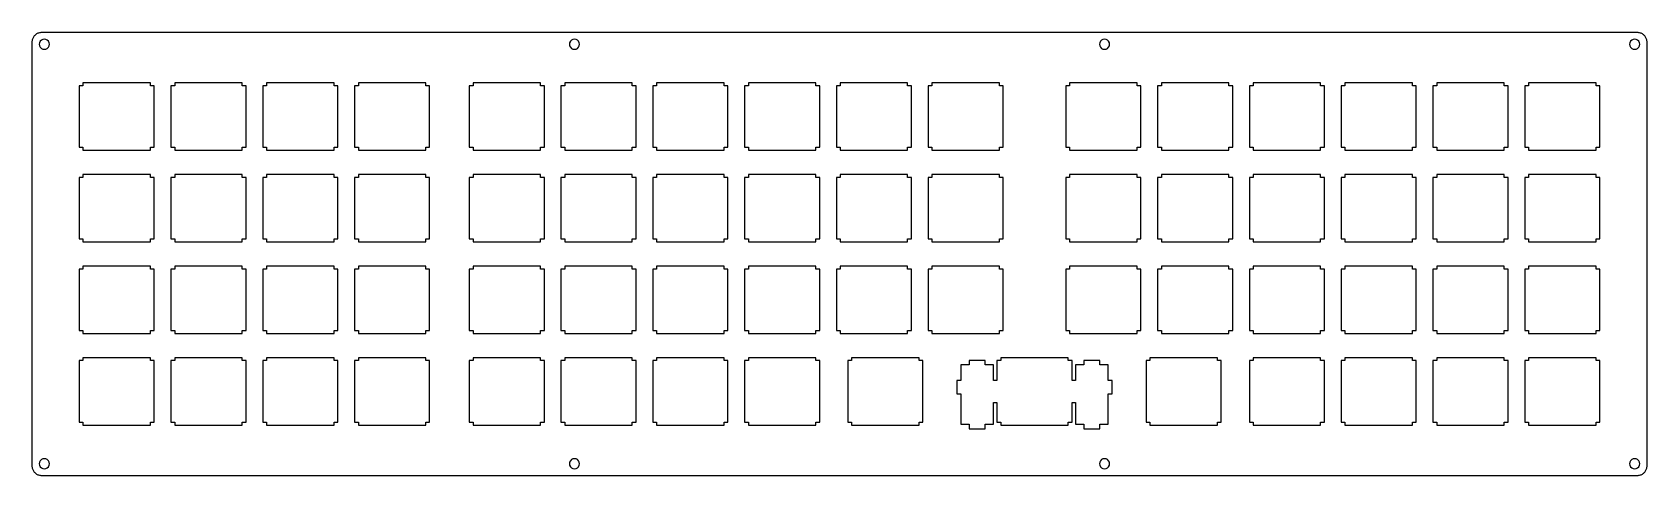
# Model space of a CAD drawing. Extents: x 0 to 335, y 0 to 92.
import ezdxf

# ---------------------------------------------------------------- set-up
doc = ezdxf.new("R2010")
doc.units = 0
doc.layers.get('0').update_dxf_attribs({"linetype": 'CONTINUOUS'})

msp = doc.modelspace()

# ---------------------------------------------------------------- linework, layer by layer
at = {"color": 5}
for p, q in [((0.095085, 90.3319), (0.101975, 90.4889)), ((0.101975, 90.4889), (0.119889, 90.6459)), ((0.119889, 90.6459), (0.150206, 90.799)), ((0.150206, 90.799), (0.192925, 90.9518)), ((0.192925, 90.9518), (0.248047, 91.0978)), ((0.248047, 91.0978), (0.312815, 91.24)), ((0.312815, 91.24), (0.389985, 91.3776)), ((0.389985, 91.3776), (0.4768, 91.5088)), ((0.4768, 91.5088), (0.574643, 91.6312)), ((0.574643, 91.6312), (0.680752, 91.7469)), ((0.680752, 91.7469), (0.796505, 91.8531)), ((0.796505, 91.8531), (0.919152, 91.9508)), ((0.919152, 91.9508), (1.05006, 92.038)), ((1.05006, 92.038), (1.18787, 92.1149)), ((1.18787, 92.1149), (1.32981, 92.1798)), ((1.32981, 92.1798), (1.47588, 92.2348)), ((1.47588, 92.2348), (1.62884, 92.2775)), ((1.62884, 92.2775), (1.7818, 92.3078)), ((1.97749, 90.6819), (1.74597, 90.4505)), ((1.7818, 92.3078), (1.9389, 92.3258)), ((1.9389, 92.3258), (2.096, 92.3325)), ((2.27101, 90.8308), (1.97749, 90.6819)), ((2.096, 92.3325), (333.183, 92.3325)), ((2.59485, 90.8816), (2.27101, 90.8308)), ((2.92006, 90.8308), (2.59485, 90.8816)), ((3.21221, 90.6819), (2.92006, 90.8308)), ((3.4451, 90.4505), (3.21221, 90.6819)), ((112.007, 90.6819), (111.776, 90.4505)), ((112.3, 90.8308), (112.007, 90.6819)), ((112.624, 90.8816), (112.3, 90.8308)), ((112.948, 90.8308), (112.624, 90.8816)), ((113.242, 90.6819), (112.948, 90.8308)), ((113.473, 90.4505), (113.242, 90.6819)), ((222.037, 90.6819), (221.805, 90.4505)), ((222.33, 90.8308), (222.037, 90.6819)), ((222.655, 90.8816), (222.33, 90.8308)), ((222.979, 90.8308), (222.655, 90.8816)), ((223.271, 90.6819), (222.979, 90.8308)), ((223.504, 90.4505), (223.271, 90.6819)), ((332.066, 90.6819), (331.834, 90.4505)), ((332.359, 90.8308), (332.066, 90.6819)), ((332.683, 90.8816), (332.359, 90.8308)), ((333.007, 90.8308), (332.683, 90.8816)), ((333.301, 90.6819), (333.007, 90.8308)), ((333.183, 92.3325), (333.34, 92.3258)), ((333.532, 90.4505), (333.301, 90.6819)), ((333.34, 92.3258), (333.496, 92.3078)), ((333.496, 92.3078), (333.651, 92.2775)), ((333.651, 92.2775), (333.801, 92.2348)), ((333.801, 92.2348), (333.948, 92.1798)), ((333.948, 92.1798), (334.091, 92.1149)), ((334.091, 92.1149), (334.228, 92.038)), ((334.228, 92.038), (334.359, 91.9508)), ((334.359, 91.9508), (334.483, 91.8531)), ((334.483, 91.8531), (334.597, 91.7469)), ((334.597, 91.7469), (334.705, 91.6312)), ((334.705, 91.6312), (334.801, 91.5088)), ((334.801, 91.5088), (334.888, 91.3776)), ((334.888, 91.3776), (334.965, 91.24)), ((334.965, 91.24), (335.031, 91.0978)), ((335.031, 91.0978), (335.085, 90.9518)), ((335.085, 90.9518), (335.128, 90.799)), ((335.128, 90.799), (335.158, 90.6459)), ((335.158, 90.6459), (335.177, 90.4889)), ((335.177, 90.4889), (335.183, 90.3319)), ((0.095085, 2.13183), (0.095085, 90.3319)), ((1.59714, 90.1569), (1.54478, 89.8331)), ((1.54478, 89.8331), (1.59714, 89.5078)), ((1.74597, 90.4505), (1.59714, 90.1569)), ((1.59714, 89.5078), (1.74597, 89.2157)), ((1.74597, 89.2157), (1.97749, 88.9825)), ((1.97749, 88.9825), (2.27101, 88.834)), ((2.27101, 88.834), (2.59485, 88.7829)), ((2.59485, 88.7829), (2.92006, 88.834)), ((2.92006, 88.834), (3.21221, 88.9825)), ((3.21221, 88.9825), (3.4451, 89.2157)), ((3.59392, 90.1569), (3.4451, 90.4505)), ((3.4451, 89.2157), (3.59392, 89.5078)), ((3.6449, 89.8331), (3.59392, 90.1569)), ((3.59392, 89.5078), (3.6449, 89.8331)), ((111.625, 90.1569), (111.574, 89.8331)), ((111.574, 89.8331), (111.625, 89.5078)), ((111.776, 90.4505), (111.625, 90.1569)), ((111.625, 89.5078), (111.776, 89.2157)), ((111.776, 89.2157), (112.007, 88.9825)), ((112.007, 88.9825), (112.3, 88.834)), ((112.3, 88.834), (112.624, 88.7829)), ((112.624, 88.7829), (112.948, 88.834)), ((112.948, 88.834), (113.242, 88.9825)), ((113.242, 88.9825), (113.473, 89.2157)), ((113.623, 90.1569), (113.473, 90.4505)), ((113.473, 89.2157), (113.623, 89.5078)), ((113.675, 89.8331), (113.623, 90.1569)), ((113.623, 89.5078), (113.675, 89.8331)), ((221.656, 90.1569), (221.605, 89.8331)), ((221.605, 89.8331), (221.656, 89.5078)), ((221.805, 90.4505), (221.656, 90.1569)), ((221.656, 89.5078), (221.805, 89.2157)), ((221.805, 89.2157), (222.037, 88.9825)), ((222.037, 88.9825), (222.33, 88.834)), ((222.33, 88.834), (222.655, 88.7829)), ((222.655, 88.7829), (222.979, 88.834)), ((222.979, 88.834), (223.271, 88.9825)), ((223.271, 88.9825), (223.504, 89.2157)), ((223.653, 90.1569), (223.504, 90.4505)), ((223.504, 89.2157), (223.653, 89.5078)), ((223.704, 89.8331), (223.653, 90.1569)), ((223.653, 89.5078), (223.704, 89.8331)), ((331.684, 90.1569), (331.633, 89.8331)), ((331.633, 89.8331), (331.684, 89.5078)), ((331.834, 90.4505), (331.684, 90.1569)), ((331.684, 89.5078), (331.834, 89.2157)), ((331.834, 89.2157), (332.066, 88.9825)), ((332.066, 88.9825), (332.359, 88.834)), ((332.359, 88.834), (332.683, 88.7829)), ((332.683, 88.7829), (333.007, 88.834)), ((333.007, 88.834), (333.301, 88.9825)), ((333.301, 88.9825), (333.532, 89.2157)), ((333.682, 90.1569), (333.532, 90.4505)), ((333.532, 89.2157), (333.682, 89.5078)), ((333.733, 89.8331), (333.682, 90.1569)), ((333.682, 89.5078), (333.733, 89.8331)), ((335.183, 90.3319), (335.183, 2.13183)), ((10.6192, 81.2077), (9.81989, 81.2077)), ((9.81989, 81.2077), (9.81989, 68.4086)), ((10.6192, 81.8085), (10.6192, 81.2077)), ((24.62, 81.8085), (10.6192, 81.8085)), ((24.62, 81.2077), (24.62, 81.8085)), ((25.4207, 81.2077), (24.62, 81.2077)), ((25.4207, 68.4086), (25.4207, 81.2077)), ((29.6706, 81.2077), (28.8699, 81.2077)), ((28.8699, 81.2077), (28.8699, 68.4086)), ((29.6706, 81.8085), (29.6706, 81.2077)), ((43.67, 81.8085), (29.6706, 81.8085)), ((43.67, 81.2077), (43.67, 81.8085)), ((44.4708, 81.2077), (43.67, 81.2077)), ((44.4708, 68.4086), (44.4708, 81.2077)), ((48.7204, 81.2077), (47.9199, 81.2077)), ((47.9199, 81.2077), (47.9199, 68.4086)), ((48.7204, 81.8085), (48.7204, 81.2077)), ((62.72, 81.8085), (48.7204, 81.8085)), ((62.72, 81.2077), (62.72, 81.8085)), ((63.5208, 81.2077), (62.72, 81.2077)), ((63.5208, 68.4086), (63.5208, 81.2077)), ((67.7704, 81.2077), (66.9699, 81.2077)), ((66.9699, 81.2077), (66.9699, 68.4086)), ((67.7704, 81.8085), (67.7704, 81.2077)), ((81.77, 81.8085), (67.7704, 81.8085)), ((81.77, 81.2077), (81.77, 81.8085)), ((82.5708, 81.2077), (81.77, 81.2077)), ((82.5708, 68.4086), (82.5708, 81.2077)), ((91.5829, 81.2077), (90.7824, 81.2077)), ((90.7824, 81.2077), (90.7824, 68.4086)), ((91.5829, 81.8085), (91.5829, 81.2077)), ((105.583, 81.8085), (91.5829, 81.8085)), ((105.583, 81.2077), (105.583, 81.8085)), ((106.383, 81.2077), (105.583, 81.2077)), ((106.383, 68.4086), (106.383, 81.2077)), ((110.633, 81.2077), (109.832, 81.2077)), ((109.832, 81.2077), (109.832, 68.4086)), ((110.633, 81.8085), (110.633, 81.2077)), ((124.633, 81.8085), (110.633, 81.8085)), ((124.633, 81.2077), (124.633, 81.8085)), ((125.432, 81.2077), (124.633, 81.2077)), ((125.432, 68.4086), (125.432, 81.2077)), ((129.683, 81.2077), (128.882, 81.2077)), ((128.882, 81.2077), (128.882, 68.4086)), ((129.683, 81.8085), (129.683, 81.2077)), ((143.683, 81.8085), (129.683, 81.8085)), ((143.683, 81.2077), (143.683, 81.8085)), ((144.483, 81.2077), (143.683, 81.2077)), ((144.483, 68.4086), (144.483, 81.2077)), ((148.733, 81.2077), (147.932, 81.2077)), ((147.932, 81.2077), (147.932, 68.4086)), ((148.733, 81.8085), (148.733, 81.2077)), ((162.733, 81.8085), (148.733, 81.8085)), ((162.733, 81.2077), (162.733, 81.8085)), ((163.533, 81.2077), (162.733, 81.2077)), ((163.533, 68.4086), (163.533, 81.2077)), ((167.783, 81.2077), (166.982, 81.2077)), ((166.982, 81.2077), (166.982, 68.4086)), ((167.783, 81.8085), (167.783, 81.2077)), ((181.783, 81.8085), (167.783, 81.8085)), ((181.783, 81.2077), (181.783, 81.8085)), ((182.583, 81.2077), (181.783, 81.2077)), ((182.583, 68.4086), (182.583, 81.2077)), ((186.833, 81.2077), (186.032, 81.2077)), ((186.032, 81.2077), (186.032, 68.4086)), ((186.833, 81.8085), (186.833, 81.2077)), ((200.833, 81.8085), (186.833, 81.8085)), ((200.833, 81.2077), (200.833, 81.8085)), ((201.633, 81.2077), (200.833, 81.2077)), ((201.633, 68.4086), (201.633, 81.2077)), ((215.408, 81.2077), (214.607, 81.2077)), ((214.607, 81.2077), (214.607, 68.4086)), ((215.408, 81.8085), (215.408, 81.2077)), ((229.408, 81.8085), (215.408, 81.8085)), ((229.408, 81.2077), (229.408, 81.8085)), ((230.208, 81.2077), (229.408, 81.2077)), ((230.208, 68.4086), (230.208, 81.2077)), ((234.458, 81.2077), (233.657, 81.2077)), ((233.657, 81.2077), (233.657, 68.4086)), ((234.458, 81.8085), (234.458, 81.2077)), ((248.458, 81.8085), (234.458, 81.8085)), ((248.458, 81.2077), (248.458, 81.8085)), ((249.258, 81.2077), (248.458, 81.2077)), ((249.258, 68.4086), (249.258, 81.2077)), ((253.507, 81.2077), (252.707, 81.2077)), ((252.707, 81.2077), (252.707, 68.4086)), ((253.507, 81.8085), (253.507, 81.2077)), ((267.508, 81.8085), (253.507, 81.8085)), ((267.508, 81.2077), (267.508, 81.8085)), ((268.308, 81.2077), (267.508, 81.2077)), ((268.308, 68.4086), (268.308, 81.2077)), ((272.558, 81.2077), (271.757, 81.2077)), ((271.757, 81.2077), (271.757, 68.4086)), ((272.558, 81.8085), (272.558, 81.2077)), ((286.558, 81.8085), (272.558, 81.8085)), ((286.558, 81.2077), (286.558, 81.8085)), ((287.358, 81.2077), (286.558, 81.2077)), ((287.358, 68.4086), (287.358, 81.2077)), ((291.608, 81.2077), (290.807, 81.2077)), ((290.807, 81.2077), (290.807, 68.4086)), ((291.608, 81.8085), (291.608, 81.2077)), ((305.608, 81.8085), (291.608, 81.8085)), ((305.608, 81.2077), (305.608, 81.8085)), ((306.408, 81.2077), (305.608, 81.2077)), ((306.408, 68.4086), (306.408, 81.2077)), ((310.658, 81.2077), (309.857, 81.2077)), ((309.857, 81.2077), (309.857, 68.4086)), ((310.658, 81.8085), (310.658, 81.2077)), ((324.658, 81.8085), (310.658, 81.8085)), ((324.658, 81.2077), (324.658, 81.8085)), ((325.458, 81.2077), (324.658, 81.2077)), ((325.458, 68.4086), (325.458, 81.2077)), ((9.81989, 68.4086), (10.6192, 68.4086)), ((10.6192, 68.4086), (10.6192, 67.8078)), ((10.6192, 67.8078), (24.62, 67.8078)), ((24.62, 67.8078), (24.62, 68.4086)), ((24.62, 68.4086), (25.4207, 68.4086)), ((28.8699, 68.4086), (29.6706, 68.4086)), ((29.6706, 68.4086), (29.6706, 67.8078)), ((29.6706, 67.8078), (43.67, 67.8078)), ((43.67, 67.8078), (43.67, 68.4086)), ((43.67, 68.4086), (44.4708, 68.4086)), ((47.9199, 68.4086), (48.7204, 68.4086)), ((48.7204, 68.4086), (48.7204, 67.8078)), ((48.7204, 67.8078), (62.72, 67.8078)), ((62.72, 67.8078), (62.72, 68.4086)), ((62.72, 68.4086), (63.5208, 68.4086)), ((66.9699, 68.4086), (67.7704, 68.4086)), ((67.7704, 68.4086), (67.7704, 67.8078)), ((67.7704, 67.8078), (81.77, 67.8078)), ((81.77, 67.8078), (81.77, 68.4086)), ((81.77, 68.4086), (82.5708, 68.4086)), ((90.7824, 68.4086), (91.5829, 68.4086)), ((91.5829, 68.4086), (91.5829, 67.8078)), ((91.5829, 67.8078), (105.583, 67.8078)), ((105.583, 67.8078), (105.583, 68.4086)), ((105.583, 68.4086), (106.383, 68.4086)), ((109.832, 68.4086), (110.633, 68.4086)), ((110.633, 68.4086), (110.633, 67.8078)), ((110.633, 67.8078), (124.633, 67.8078)), ((124.633, 67.8078), (124.633, 68.4086)), ((124.633, 68.4086), (125.432, 68.4086)), ((128.882, 68.4086), (129.683, 68.4086)), ((129.683, 68.4086), (129.683, 67.8078)), ((129.683, 67.8078), (143.683, 67.8078)), ((143.683, 67.8078), (143.683, 68.4086)), ((143.683, 68.4086), (144.483, 68.4086)), ((147.932, 68.4086), (148.733, 68.4086)), ((148.733, 68.4086), (148.733, 67.8078)), ((148.733, 67.8078), (162.733, 67.8078)), ((162.733, 67.8078), (162.733, 68.4086)), ((162.733, 68.4086), (163.533, 68.4086)), ((166.982, 68.4086), (167.783, 68.4086)), ((167.783, 68.4086), (167.783, 67.8078)), ((167.783, 67.8078), (181.783, 67.8078)), ((181.783, 67.8078), (181.783, 68.4086)), ((181.783, 68.4086), (182.583, 68.4086)), ((186.032, 68.4086), (186.833, 68.4086)), ((186.833, 68.4086), (186.833, 67.8078)), ((186.833, 67.8078), (200.833, 67.8078)), ((200.833, 67.8078), (200.833, 68.4086)), ((200.833, 68.4086), (201.633, 68.4086)), ((214.607, 68.4086), (215.408, 68.4086)), ((215.408, 68.4086), (215.408, 67.8078)), ((215.408, 67.8078), (229.408, 67.8078)), ((229.408, 67.8078), (229.408, 68.4086)), ((229.408, 68.4086), (230.208, 68.4086)), ((233.657, 68.4086), (234.458, 68.4086)), ((234.458, 68.4086), (234.458, 67.8078)), ((234.458, 67.8078), (248.458, 67.8078)), ((248.458, 67.8078), (248.458, 68.4086)), ((248.458, 68.4086), (249.258, 68.4086)), ((252.707, 68.4086), (253.507, 68.4086)), ((253.507, 68.4086), (253.507, 67.8078)), ((253.507, 67.8078), (267.508, 67.8078)), ((267.508, 67.8078), (267.508, 68.4086)), ((267.508, 68.4086), (268.308, 68.4086)), ((271.757, 68.4086), (272.558, 68.4086)), ((272.558, 68.4086), (272.558, 67.8078)), ((272.558, 67.8078), (286.558, 67.8078)), ((286.558, 67.8078), (286.558, 68.4086)), ((286.558, 68.4086), (287.358, 68.4086)), ((290.807, 68.4086), (291.608, 68.4086)), ((291.608, 68.4086), (291.608, 67.8078)), ((291.608, 67.8078), (305.608, 67.8078)), ((305.608, 67.8078), (305.608, 68.4086)), ((305.608, 68.4086), (306.408, 68.4086)), ((309.857, 68.4086), (310.658, 68.4086)), ((310.658, 68.4086), (310.658, 67.8078)), ((310.658, 67.8078), (324.658, 67.8078)), ((324.658, 67.8078), (324.658, 68.4086)), ((324.658, 68.4086), (325.458, 68.4086)), ((10.6192, 62.1577), (9.81989, 62.1577)), ((9.81989, 62.1577), (9.81989, 49.3571)), ((10.6192, 62.7574), (10.6192, 62.1577)), ((24.62, 62.7574), (10.6192, 62.7574)), ((24.62, 62.1577), (24.62, 62.7574)), ((25.4207, 62.1577), (24.62, 62.1577)), ((25.4207, 49.3571), (25.4207, 62.1577)), ((29.6706, 62.1577), (28.8699, 62.1577)), ((28.8699, 62.1577), (28.8699, 49.3571)), ((29.6706, 62.7574), (29.6706, 62.1577)), ((43.67, 62.7574), (29.6706, 62.7574)), ((43.67, 62.1577), (43.67, 62.7574)), ((44.4708, 62.1577), (43.67, 62.1577)), ((44.4708, 49.3571), (44.4708, 62.1577)), ((48.7204, 62.1577), (47.9199, 62.1577)), ((47.9199, 62.1577), (47.9199, 49.3571)), ((48.7204, 62.7574), (48.7204, 62.1577)), ((62.72, 62.7574), (48.7204, 62.7574)), ((62.72, 62.1577), (62.72, 62.7574)), ((63.5208, 62.1577), (62.72, 62.1577)), ((63.5208, 49.3571), (63.5208, 62.1577)), ((67.7704, 62.1577), (66.9699, 62.1577)), ((66.9699, 62.1577), (66.9699, 49.3571)), ((67.7704, 62.7574), (67.7704, 62.1577)), ((81.77, 62.7574), (67.7704, 62.7574)), ((81.77, 62.1577), (81.77, 62.7574)), ((82.5708, 62.1577), (81.77, 62.1577)), ((82.5708, 49.3571), (82.5708, 62.1577)), ((91.5829, 62.1577), (90.7824, 62.1577)), ((90.7824, 62.1577), (90.7824, 49.3571)), ((91.5829, 62.7574), (91.5829, 62.1577)), ((105.583, 62.7574), (91.5829, 62.7574)), ((105.583, 62.1577), (105.583, 62.7574)), ((106.383, 62.1577), (105.583, 62.1577)), ((106.383, 49.3571), (106.383, 62.1577)), ((110.633, 62.1577), (109.832, 62.1577)), ((109.832, 62.1577), (109.832, 49.3571)), ((110.633, 62.7574), (110.633, 62.1577)), ((124.633, 62.7574), (110.633, 62.7574)), ((124.633, 62.1577), (124.633, 62.7574)), ((125.432, 62.1577), (124.633, 62.1577)), ((125.432, 49.3571), (125.432, 62.1577)), ((129.683, 62.1577), (128.882, 62.1577)), ((128.882, 62.1577), (128.882, 49.3571)), ((129.683, 62.7574), (129.683, 62.1577)), ((143.683, 62.7574), (129.683, 62.7574)), ((143.683, 62.1577), (143.683, 62.7574)), ((144.483, 62.1577), (143.683, 62.1577)), ((144.483, 49.3571), (144.483, 62.1577)), ((148.733, 62.1577), (147.932, 62.1577)), ((147.932, 62.1577), (147.932, 49.3571)), ((148.733, 62.7574), (148.733, 62.1577)), ((162.733, 62.7574), (148.733, 62.7574)), ((162.733, 62.1577), (162.733, 62.7574)), ((163.533, 62.1577), (162.733, 62.1577)), ((163.533, 49.3571), (163.533, 62.1577)), ((167.783, 62.1577), (166.982, 62.1577)), ((166.982, 62.1577), (166.982, 49.3571)), ((167.783, 62.7574), (167.783, 62.1577)), ((181.783, 62.7574), (167.783, 62.7574)), ((181.783, 62.1577), (181.783, 62.7574)), ((182.583, 62.1577), (181.783, 62.1577)), ((182.583, 49.3571), (182.583, 62.1577)), ((186.833, 62.1577), (186.032, 62.1577)), ((186.032, 62.1577), (186.032, 49.3571)), ((186.833, 62.7574), (186.833, 62.1577)), ((200.833, 62.7574), (186.833, 62.7574)), ((200.833, 62.1577), (200.833, 62.7574)), ((201.633, 62.1577), (200.833, 62.1577)), ((201.633, 49.3571), (201.633, 62.1577)), ((215.408, 62.1577), (214.607, 62.1577)), ((214.607, 62.1577), (214.607, 49.3571)), ((215.408, 62.7574), (215.408, 62.1577)), ((229.408, 62.7574), (215.408, 62.7574)), ((229.408, 62.1577), (229.408, 62.7574)), ((230.208, 62.1577), (229.408, 62.1577)), ((230.208, 49.3571), (230.208, 62.1577)), ((234.458, 62.1577), (233.657, 62.1577)), ((233.657, 62.1577), (233.657, 49.3571)), ((234.458, 62.7574), (234.458, 62.1577)), ((248.458, 62.7574), (234.458, 62.7574)), ((248.458, 62.1577), (248.458, 62.7574)), ((249.258, 62.1577), (248.458, 62.1577)), ((249.258, 49.3571), (249.258, 62.1577)), ((253.507, 62.1577), (252.707, 62.1577)), ((252.707, 62.1577), (252.707, 49.3571)), ((253.507, 62.7574), (253.507, 62.1577)), ((267.508, 62.7574), (253.507, 62.7574)), ((267.508, 62.1577), (267.508, 62.7574)), ((268.308, 62.1577), (267.508, 62.1577)), ((268.308, 49.3571), (268.308, 62.1577)), ((272.558, 62.1577), (271.757, 62.1577)), ((271.757, 62.1577), (271.757, 49.3571)), ((272.558, 62.7574), (272.558, 62.1577)), ((286.558, 62.7574), (272.558, 62.7574)), ((286.558, 62.1577), (286.558, 62.7574)), ((287.358, 62.1577), (286.558, 62.1577)), ((287.358, 49.3571), (287.358, 62.1577)), ((291.608, 62.1577), (290.807, 62.1577)), ((290.807, 62.1577), (290.807, 49.3571)), ((291.608, 62.7574), (291.608, 62.1577)), ((305.608, 62.7574), (291.608, 62.7574)), ((305.608, 62.1577), (305.608, 62.7574)), ((306.408, 62.1577), (305.608, 62.1577)), ((306.408, 49.3571), (306.408, 62.1577)), ((310.658, 62.1577), (309.857, 62.1577)), ((309.857, 62.1577), (309.857, 49.3571)), ((310.658, 62.7574), (310.658, 62.1577)), ((324.658, 62.7574), (310.658, 62.7574)), ((324.658, 62.1577), (324.658, 62.7574)), ((325.458, 62.1577), (324.658, 62.1577)), ((325.458, 49.3571), (325.458, 62.1577)), ((9.81989, 49.3571), (10.6192, 49.3571)), ((10.6192, 49.3571), (10.6192, 48.7578)), ((10.6192, 48.7578), (24.62, 48.7578)), ((24.62, 48.7578), (24.62, 49.3571)), ((24.62, 49.3571), (25.4207, 49.3571)), ((28.8699, 49.3571), (29.6706, 49.3571)), ((29.6706, 49.3571), (29.6706, 48.7578)), ((29.6706, 48.7578), (43.67, 48.7578)), ((43.67, 48.7578), (43.67, 49.3571)), ((43.67, 49.3571), (44.4708, 49.3571)), ((47.9199, 49.3571), (48.7204, 49.3571)), ((48.7204, 49.3571), (48.7204, 48.7578)), ((48.7204, 48.7578), (62.72, 48.7578)), ((62.72, 48.7578), (62.72, 49.3571)), ((62.72, 49.3571), (63.5208, 49.3571)), ((66.9699, 49.3571), (67.7704, 49.3571)), ((67.7704, 49.3571), (67.7704, 48.7578)), ((67.7704, 48.7578), (81.77, 48.7578)), ((81.77, 48.7578), (81.77, 49.3571)), ((81.77, 49.3571), (82.5708, 49.3571)), ((90.7824, 49.3571), (91.5829, 49.3571)), ((91.5829, 49.3571), (91.5829, 48.7578)), ((91.5829, 48.7578), (105.583, 48.7578)), ((105.583, 48.7578), (105.583, 49.3571)), ((105.583, 49.3571), (106.383, 49.3571)), ((109.832, 49.3571), (110.633, 49.3571)), ((110.633, 49.3571), (110.633, 48.7578)), ((110.633, 48.7578), (124.633, 48.7578)), ((124.633, 48.7578), (124.633, 49.3571)), ((124.633, 49.3571), (125.432, 49.3571)), ((128.882, 49.3571), (129.683, 49.3571)), ((129.683, 49.3571), (129.683, 48.7578)), ((129.683, 48.7578), (143.683, 48.7578)), ((143.683, 48.7578), (143.683, 49.3571)), ((143.683, 49.3571), (144.483, 49.3571)), ((147.932, 49.3571), (148.733, 49.3571)), ((148.733, 49.3571), (148.733, 48.7578)), ((148.733, 48.7578), (162.733, 48.7578)), ((162.733, 48.7578), (162.733, 49.3571)), ((162.733, 49.3571), (163.533, 49.3571)), ((166.982, 49.3571), (167.783, 49.3571)), ((167.783, 49.3571), (167.783, 48.7578)), ((167.783, 48.7578), (181.783, 48.7578)), ((181.783, 48.7578), (181.783, 49.3571)), ((181.783, 49.3571), (182.583, 49.3571)), ((186.032, 49.3571), (186.833, 49.3571)), ((186.833, 49.3571), (186.833, 48.7578)), ((186.833, 48.7578), (200.833, 48.7578)), ((200.833, 48.7578), (200.833, 49.3571)), ((200.833, 49.3571), (201.633, 49.3571)), ((214.607, 49.3571), (215.408, 49.3571)), ((215.408, 49.3571), (215.408, 48.7578)), ((215.408, 48.7578), (229.408, 48.7578)), ((229.408, 48.7578), (229.408, 49.3571)), ((229.408, 49.3571), (230.208, 49.3571)), ((233.657, 49.3571), (234.458, 49.3571)), ((234.458, 49.3571), (234.458, 48.7578)), ((234.458, 48.7578), (248.458, 48.7578)), ((248.458, 48.7578), (248.458, 49.3571)), ((248.458, 49.3571), (249.258, 49.3571)), ((252.707, 49.3571), (253.507, 49.3571)), ((253.507, 49.3571), (253.507, 48.7578)), ((253.507, 48.7578), (267.508, 48.7578)), ((267.508, 48.7578), (267.508, 49.3571)), ((267.508, 49.3571), (268.308, 49.3571)), ((271.757, 49.3571), (272.558, 49.3571)), ((272.558, 49.3571), (272.558, 48.7578)), ((272.558, 48.7578), (286.558, 48.7578)), ((286.558, 48.7578), (286.558, 49.3571)), ((286.558, 49.3571), (287.358, 49.3571)), ((290.807, 49.3571), (291.608, 49.3571)), ((291.608, 49.3571), (291.608, 48.7578)), ((291.608, 48.7578), (305.608, 48.7578)), ((305.608, 48.7578), (305.608, 49.3571)), ((305.608, 49.3571), (306.408, 49.3571)), ((309.857, 49.3571), (310.658, 49.3571)), ((310.658, 49.3571), (310.658, 48.7578)), ((310.658, 48.7578), (324.658, 48.7578)), ((324.658, 48.7578), (324.658, 49.3571)), ((324.658, 49.3571), (325.458, 49.3571)), ((10.6192, 43.7074), (10.6192, 43.1077)), ((24.62, 43.7074), (10.6192, 43.7074)), ((24.62, 43.1077), (24.62, 43.7074)), ((29.6706, 43.7074), (29.6706, 43.1077)), ((43.67, 43.7074), (29.6706, 43.7074)), ((43.67, 43.1077), (43.67, 43.7074)), ((48.7204, 43.7074), (48.7204, 43.1077)), ((62.72, 43.7074), (48.7204, 43.7074)), ((62.72, 43.1077), (62.72, 43.7074)), ((67.7704, 43.7074), (67.7704, 43.1077)), ((81.77, 43.7074), (67.7704, 43.7074)), ((81.77, 43.1077), (81.77, 43.7074)), ((91.5829, 43.7074), (91.5829, 43.1077)), ((105.583, 43.7074), (91.5829, 43.7074)), ((105.583, 43.1077), (105.583, 43.7074)), ((110.633, 43.7074), (110.633, 43.1077)), ((124.633, 43.7074), (110.633, 43.7074)), ((124.633, 43.1077), (124.633, 43.7074)), ((129.683, 43.7074), (129.683, 43.1077)), ((143.683, 43.7074), (129.683, 43.7074)), ((143.683, 43.1077), (143.683, 43.7074)), ((148.733, 43.7074), (148.733, 43.1077)), ((162.733, 43.7074), (148.733, 43.7074)), ((162.733, 43.1077), (162.733, 43.7074)), ((167.783, 43.7074), (167.783, 43.1077)), ((181.783, 43.7074), (167.783, 43.7074)), ((181.783, 43.1077), (181.783, 43.7074)), ((186.833, 43.7074), (186.833, 43.1077)), ((200.833, 43.7074), (186.833, 43.7074)), ((200.833, 43.1077), (200.833, 43.7074)), ((215.408, 43.7074), (215.408, 43.1077)), ((229.408, 43.7074), (215.408, 43.7074)), ((229.408, 43.1077), (229.408, 43.7074)), ((234.458, 43.7074), (234.458, 43.1077)), ((248.458, 43.7074), (234.458, 43.7074)), ((248.458, 43.1077), (248.458, 43.7074)), ((253.507, 43.7074), (253.507, 43.1077)), ((267.508, 43.7074), (253.507, 43.7074)), ((267.508, 43.1077), (267.508, 43.7074)), ((272.558, 43.7074), (272.558, 43.1077)), ((286.558, 43.7074), (272.558, 43.7074)), ((286.558, 43.1077), (286.558, 43.7074)), ((291.608, 43.7074), (291.608, 43.1077)), ((305.608, 43.7074), (291.608, 43.7074)), ((305.608, 43.1077), (305.608, 43.7074)), ((310.658, 43.7074), (310.658, 43.1077)), ((324.658, 43.7074), (310.658, 43.7074)), ((324.658, 43.1077), (324.658, 43.7074)), ((10.6192, 43.1077), (9.81989, 43.1077)), ((9.81989, 43.1077), (9.81989, 30.3072)), ((25.4207, 43.1077), (24.62, 43.1077)), ((25.4207, 30.3072), (25.4207, 43.1077)), ((29.6706, 43.1077), (28.8699, 43.1077)), ((28.8699, 43.1077), (28.8699, 30.3072)), ((44.4708, 43.1077), (43.67, 43.1077)), ((44.4708, 30.3072), (44.4708, 43.1077)), ((48.7204, 43.1077), (47.9199, 43.1077)), ((47.9199, 43.1077), (47.9199, 30.3072)), ((63.5208, 43.1077), (62.72, 43.1077)), ((63.5208, 30.3072), (63.5208, 43.1077)), ((67.7704, 43.1077), (66.9699, 43.1077)), ((66.9699, 43.1077), (66.9699, 30.3072)), ((82.5708, 43.1077), (81.77, 43.1077)), ((82.5708, 30.3072), (82.5708, 43.1077)), ((91.5829, 43.1077), (90.7824, 43.1077)), ((90.7824, 43.1077), (90.7824, 30.3072)), ((106.383, 43.1077), (105.583, 43.1077)), ((106.383, 30.3072), (106.383, 43.1077)), ((110.633, 43.1077), (109.832, 43.1077)), ((109.832, 43.1077), (109.832, 30.3072)), ((125.432, 43.1077), (124.633, 43.1077)), ((125.432, 30.3072), (125.432, 43.1077)), ((129.683, 43.1077), (128.882, 43.1077)), ((128.882, 43.1077), (128.882, 30.3072)), ((144.483, 43.1077), (143.683, 43.1077)), ((144.483, 30.3072), (144.483, 43.1077)), ((148.733, 43.1077), (147.932, 43.1077)), ((147.932, 43.1077), (147.932, 30.3072)), ((163.533, 43.1077), (162.733, 43.1077)), ((163.533, 30.3072), (163.533, 43.1077)), ((167.783, 43.1077), (166.982, 43.1077)), ((166.982, 43.1077), (166.982, 30.3072)), ((182.583, 43.1077), (181.783, 43.1077)), ((182.583, 30.3072), (182.583, 43.1077)), ((186.833, 43.1077), (186.032, 43.1077)), ((186.032, 43.1077), (186.032, 30.3072)), ((201.633, 43.1077), (200.833, 43.1077)), ((201.633, 30.3072), (201.633, 43.1077)), ((215.408, 43.1077), (214.607, 43.1077)), ((214.607, 43.1077), (214.607, 30.3072)), ((230.208, 43.1077), (229.408, 43.1077)), ((230.208, 30.3072), (230.208, 43.1077)), ((234.458, 43.1077), (233.657, 43.1077)), ((233.657, 43.1077), (233.657, 30.3072)), ((249.258, 43.1077), (248.458, 43.1077)), ((249.258, 30.3072), (249.258, 43.1077)), ((253.507, 43.1077), (252.707, 43.1077)), ((252.707, 43.1077), (252.707, 30.3072)), ((268.308, 43.1077), (267.508, 43.1077)), ((268.308, 30.3072), (268.308, 43.1077)), ((272.558, 43.1077), (271.757, 43.1077)), ((271.757, 43.1077), (271.757, 30.3072)), ((287.358, 43.1077), (286.558, 43.1077)), ((287.358, 30.3072), (287.358, 43.1077)), ((291.608, 43.1077), (290.807, 43.1077)), ((290.807, 43.1077), (290.807, 30.3072)), ((306.408, 43.1077), (305.608, 43.1077)), ((306.408, 30.3072), (306.408, 43.1077)), ((310.658, 43.1077), (309.857, 43.1077)), ((309.857, 43.1077), (309.857, 30.3072)), ((325.458, 43.1077), (324.658, 43.1077)), ((325.458, 30.3072), (325.458, 43.1077)), ((9.81989, 30.3072), (10.6192, 30.3072)), ((10.6192, 30.3072), (10.6192, 29.7077)), ((24.62, 29.7077), (24.62, 30.3072)), ((24.62, 30.3072), (25.4207, 30.3072)), ((28.8699, 30.3072), (29.6706, 30.3072)), ((29.6706, 30.3072), (29.6706, 29.7077)), ((43.67, 29.7077), (43.67, 30.3072)), ((43.67, 30.3072), (44.4708, 30.3072)), ((47.9199, 30.3072), (48.7204, 30.3072)), ((48.7204, 30.3072), (48.7204, 29.7077)), ((62.72, 29.7077), (62.72, 30.3072)), ((62.72, 30.3072), (63.5208, 30.3072)), ((66.9699, 30.3072), (67.7704, 30.3072)), ((67.7704, 30.3072), (67.7704, 29.7077)), ((81.77, 29.7077), (81.77, 30.3072)), ((81.77, 30.3072), (82.5708, 30.3072)), ((90.7824, 30.3072), (91.5829, 30.3072)), ((91.5829, 30.3072), (91.5829, 29.7077)), ((105.583, 29.7077), (105.583, 30.3072)), ((105.583, 30.3072), (106.383, 30.3072)), ((109.832, 30.3072), (110.633, 30.3072)), ((110.633, 30.3072), (110.633, 29.7077)), ((124.633, 29.7077), (124.633, 30.3072)), ((124.633, 30.3072), (125.432, 30.3072)), ((128.882, 30.3072), (129.683, 30.3072)), ((129.683, 30.3072), (129.683, 29.7077)), ((143.683, 29.7077), (143.683, 30.3072)), ((143.683, 30.3072), (144.483, 30.3072)), ((147.932, 30.3072), (148.733, 30.3072)), ((148.733, 30.3072), (148.733, 29.7077)), ((162.733, 29.7077), (162.733, 30.3072)), ((162.733, 30.3072), (163.533, 30.3072)), ((166.982, 30.3072), (167.783, 30.3072)), ((167.783, 30.3072), (167.783, 29.7077)), ((181.783, 29.7077), (181.783, 30.3072)), ((181.783, 30.3072), (182.583, 30.3072)), ((186.032, 30.3072), (186.833, 30.3072)), ((186.833, 30.3072), (186.833, 29.7077)), ((200.833, 29.7077), (200.833, 30.3072)), ((200.833, 30.3072), (201.633, 30.3072)), ((214.607, 30.3072), (215.408, 30.3072)), ((215.408, 30.3072), (215.408, 29.7077)), ((229.408, 29.7077), (229.408, 30.3072)), ((229.408, 30.3072), (230.208, 30.3072)), ((233.657, 30.3072), (234.458, 30.3072)), ((234.458, 30.3072), (234.458, 29.7077)), ((248.458, 29.7077), (248.458, 30.3072)), ((248.458, 30.3072), (249.258, 30.3072)), ((252.707, 30.3072), (253.507, 30.3072)), ((253.507, 30.3072), (253.507, 29.7077)), ((267.508, 29.7077), (267.508, 30.3072)), ((267.508, 30.3072), (268.308, 30.3072)), ((271.757, 30.3072), (272.558, 30.3072)), ((272.558, 30.3072), (272.558, 29.7077)), ((286.558, 29.7077), (286.558, 30.3072)), ((286.558, 30.3072), (287.358, 30.3072)), ((290.807, 30.3072), (291.608, 30.3072)), ((291.608, 30.3072), (291.608, 29.7077)), ((305.608, 29.7077), (305.608, 30.3072)), ((305.608, 30.3072), (306.408, 30.3072)), ((309.857, 30.3072), (310.658, 30.3072)), ((310.658, 30.3072), (310.658, 29.7077)), ((324.658, 29.7077), (324.658, 30.3072)), ((324.658, 30.3072), (325.458, 30.3072)), ((10.6192, 29.7077), (24.62, 29.7077)), ((29.6706, 29.7077), (43.67, 29.7077)), ((48.7204, 29.7077), (62.72, 29.7077)), ((67.7704, 29.7077), (81.77, 29.7077)), ((91.5829, 29.7077), (105.583, 29.7077)), ((110.633, 29.7077), (124.633, 29.7077)), ((129.683, 29.7077), (143.683, 29.7077)), ((148.733, 29.7077), (162.733, 29.7077)), ((167.783, 29.7077), (181.783, 29.7077)), ((186.833, 29.7077), (200.833, 29.7077)), ((215.408, 29.7077), (229.408, 29.7077)), ((234.458, 29.7077), (248.458, 29.7077)), ((253.507, 29.7077), (267.508, 29.7077)), ((272.558, 29.7077), (286.558, 29.7077)), ((291.608, 29.7077), (305.608, 29.7077)), ((310.658, 29.7077), (324.658, 29.7077)), ((10.6192, 24.0578), (9.81989, 24.0578)), ((9.81989, 24.0578), (9.81989, 11.2572)), ((10.6192, 24.6572), (10.6192, 24.0578)), ((24.62, 24.6572), (10.6192, 24.6572)), ((24.62, 24.0578), (24.62, 24.6572)), ((25.4207, 24.0578), (24.62, 24.0578)), ((25.4207, 11.2572), (25.4207, 24.0578)), ((29.6706, 24.0578), (28.8699, 24.0578)), ((28.8699, 24.0578), (28.8699, 11.2572)), ((29.6706, 24.6572), (29.6706, 24.0578)), ((43.67, 24.6572), (29.6706, 24.6572)), ((43.67, 24.0578), (43.67, 24.6572)), ((44.4708, 24.0578), (43.67, 24.0578)), ((44.4708, 11.2572), (44.4708, 24.0578)), ((48.7204, 24.0578), (47.9199, 24.0578)), ((47.9199, 24.0578), (47.9199, 11.2572)), ((48.7204, 24.6572), (48.7204, 24.0578)), ((62.72, 24.6572), (48.7204, 24.6572)), ((62.72, 24.0578), (62.72, 24.6572)), ((63.5208, 24.0578), (62.72, 24.0578)), ((63.5208, 11.2572), (63.5208, 24.0578)), ((67.7704, 24.0578), (66.9699, 24.0578)), ((66.9699, 24.0578), (66.9699, 11.2572)), ((67.7704, 24.6572), (67.7704, 24.0578)), ((81.77, 24.6572), (67.7704, 24.6572)), ((81.77, 24.0578), (81.77, 24.6572)), ((82.5708, 24.0578), (81.77, 24.0578)), ((82.5708, 11.2572), (82.5708, 24.0578)), ((91.5829, 24.0578), (90.7824, 24.0578)), ((90.7824, 24.0578), (90.7824, 11.2572)), ((91.5829, 24.6572), (91.5829, 24.0578)), ((105.583, 24.6572), (91.5829, 24.6572)), ((105.583, 24.0578), (105.583, 24.6572)), ((106.383, 24.0578), (105.583, 24.0578)), ((106.383, 11.2572), (106.383, 24.0578)), ((110.633, 24.0578), (109.832, 24.0578)), ((109.832, 24.0578), (109.832, 11.2572)), ((110.633, 24.6572), (110.633, 24.0578)), ((124.633, 24.6572), (110.633, 24.6572)), ((124.633, 24.0578), (124.633, 24.6572)), ((125.432, 24.0578), (124.633, 24.0578)), ((125.432, 11.2572), (125.432, 24.0578)), ((129.683, 24.0578), (128.882, 24.0578)), ((128.882, 24.0578), (128.882, 11.2572)), ((129.683, 24.6572), (129.683, 24.0578)), ((143.683, 24.6572), (129.683, 24.6572)), ((143.683, 24.0578), (143.683, 24.6572)), ((144.483, 24.0578), (143.683, 24.0578)), ((144.483, 11.2572), (144.483, 24.0578)), ((148.733, 24.0578), (147.932, 24.0578)), ((147.932, 24.0578), (147.932, 11.2572)), ((148.733, 24.6572), (148.733, 24.0578)), ((162.733, 24.6572), (148.733, 24.6572)), ((162.733, 24.0578), (162.733, 24.6572)), ((163.533, 24.0578), (162.733, 24.0578)), ((163.533, 11.2572), (163.533, 24.0578)), ((170.163, 24.0578), (169.364, 24.0578)), ((169.364, 24.0578), (169.364, 11.2572)), ((170.163, 24.6572), (170.163, 24.0578)), ((184.164, 24.6572), (170.163, 24.6572)), ((184.164, 24.0578), (184.164, 24.6572)), ((184.963, 24.0578), (184.164, 24.0578)), ((184.963, 11.2572), (184.963, 24.0578)), ((197.871, 24.1074), (194.571, 24.1074)), ((194.571, 24.1074), (194.571, 23.1869)), ((197.871, 23.1869), (197.871, 24.1074)), ((201.12, 24.0578), (200.32, 24.0578)), ((200.32, 24.0578), (200.32, 19.9567)), ((201.12, 24.6572), (201.12, 24.0578)), ((215.12, 24.6572), (201.12, 24.6572)), ((215.12, 24.0578), (215.12, 24.6572)), ((215.921, 24.0578), (215.12, 24.0578)), ((215.921, 19.9567), (215.921, 24.0578)), ((221.67, 24.1074), (218.371, 24.1074)), ((218.371, 24.1074), (218.371, 23.1869)), ((221.67, 23.1869), (221.67, 24.1074)), ((232.077, 24.0578), (231.276, 24.0578)), ((231.276, 24.0578), (231.276, 11.2572)), ((232.077, 24.6572), (232.077, 24.0578)), ((246.076, 24.6572), (232.077, 24.6572)), ((246.076, 24.0578), (246.076, 24.6572)), ((246.877, 24.0578), (246.076, 24.0578)), ((246.877, 11.2572), (246.877, 24.0578)), ((253.507, 24.0578), (252.707, 24.0578)), ((252.707, 24.0578), (252.707, 11.2572)), ((253.507, 24.6572), (253.507, 24.0578)), ((267.508, 24.6572), (253.507, 24.6572)), ((267.508, 24.0578), (267.508, 24.6572)), ((268.308, 24.0578), (267.508, 24.0578)), ((268.308, 11.2572), (268.308, 24.0578)), ((272.558, 24.0578), (271.757, 24.0578)), ((271.757, 24.0578), (271.757, 11.2572)), ((272.558, 24.6572), (272.558, 24.0578)), ((286.558, 24.6572), (272.558, 24.6572)), ((286.558, 24.0578), (286.558, 24.6572)), ((287.358, 24.0578), (286.558, 24.0578)), ((287.358, 11.2572), (287.358, 24.0578)), ((291.608, 24.0578), (290.807, 24.0578)), ((290.807, 24.0578), (290.807, 11.2572)), ((291.608, 24.6572), (291.608, 24.0578)), ((305.608, 24.6572), (291.608, 24.6572)), ((305.608, 24.0578), (305.608, 24.6572)), ((306.408, 24.0578), (305.608, 24.0578)), ((306.408, 11.2572), (306.408, 24.0578)), ((310.658, 24.0578), (309.857, 24.0578)), ((309.857, 24.0578), (309.857, 11.2572)), ((310.658, 24.6572), (310.658, 24.0578)), ((324.658, 24.6572), (310.658, 24.6572)), ((324.658, 24.0578), (324.658, 24.6572)), ((325.458, 24.0578), (324.658, 24.0578)), ((325.458, 11.2572), (325.458, 24.0578)), ((194.571, 23.1869), (192.845, 23.1869)), ((192.845, 23.1869), (192.845, 19.9567)), ((199.595, 23.1869), (197.871, 23.1869)), ((199.595, 19.9567), (199.595, 23.1869)), ((218.371, 23.1869), (216.645, 23.1869)), ((216.645, 23.1869), (216.645, 19.9567)), ((223.395, 23.1869), (221.67, 23.1869)), ((223.395, 19.9567), (223.395, 23.1869)), ((192.845, 19.9567), (192.02, 19.9567)), ((192.02, 19.9567), (192.02, 17.1579)), ((192.02, 17.1579), (192.845, 17.1579)), ((192.845, 17.1579), (192.845, 10.8879)), ((200.32, 19.9567), (199.595, 19.9567)), ((216.645, 19.9567), (215.921, 19.9567)), ((224.221, 19.9567), (223.395, 19.9567)), ((223.395, 10.8879), (223.395, 17.1579)), ((223.395, 17.1579), (224.221, 17.1579)), ((224.221, 17.1579), (224.221, 19.9567)), ((199.595, 10.8879), (199.595, 15.3569)), ((199.595, 15.3569), (200.32, 15.3569)), ((200.32, 15.3569), (200.32, 11.2572)), ((215.921, 11.2572), (215.921, 15.3569)), ((215.921, 15.3569), (216.645, 15.3569)), ((216.645, 15.3569), (216.645, 10.8879)), ((9.81989, 11.2572), (10.6192, 11.2572)), ((10.6192, 11.2572), (10.6192, 10.6577)), ((10.6192, 10.6577), (24.62, 10.6577)), ((24.62, 10.6577), (24.62, 11.2572)), ((24.62, 11.2572), (25.4207, 11.2572)), ((28.8699, 11.2572), (29.6706, 11.2572)), ((29.6706, 11.2572), (29.6706, 10.6577)), ((29.6706, 10.6577), (43.67, 10.6577)), ((43.67, 10.6577), (43.67, 11.2572)), ((43.67, 11.2572), (44.4708, 11.2572)), ((47.9199, 11.2572), (48.7204, 11.2572)), ((48.7204, 11.2572), (48.7204, 10.6577)), ((48.7204, 10.6577), (62.72, 10.6577)), ((62.72, 10.6577), (62.72, 11.2572)), ((62.72, 11.2572), (63.5208, 11.2572)), ((66.9699, 11.2572), (67.7704, 11.2572)), ((67.7704, 11.2572), (67.7704, 10.6577)), ((67.7704, 10.6577), (81.77, 10.6577)), ((81.77, 10.6577), (81.77, 11.2572)), ((81.77, 11.2572), (82.5708, 11.2572)), ((90.7824, 11.2572), (91.5829, 11.2572)), ((91.5829, 11.2572), (91.5829, 10.6577)), ((91.5829, 10.6577), (105.583, 10.6577)), ((105.583, 10.6577), (105.583, 11.2572)), ((105.583, 11.2572), (106.383, 11.2572)), ((109.832, 11.2572), (110.633, 11.2572)), ((110.633, 11.2572), (110.633, 10.6577)), ((110.633, 10.6577), (124.633, 10.6577)), ((124.633, 10.6577), (124.633, 11.2572)), ((124.633, 11.2572), (125.432, 11.2572)), ((128.882, 11.2572), (129.683, 11.2572)), ((129.683, 11.2572), (129.683, 10.6577)), ((129.683, 10.6577), (143.683, 10.6577)), ((143.683, 10.6577), (143.683, 11.2572)), ((143.683, 11.2572), (144.483, 11.2572)), ((147.932, 11.2572), (148.733, 11.2572)), ((148.733, 11.2572), (148.733, 10.6577)), ((148.733, 10.6577), (162.733, 10.6577)), ((162.733, 10.6577), (162.733, 11.2572)), ((162.733, 11.2572), (163.533, 11.2572)), ((169.364, 11.2572), (170.163, 11.2572)), ((170.163, 11.2572), (170.163, 10.6577)), ((170.163, 10.6577), (184.164, 10.6577)), ((184.164, 10.6577), (184.164, 11.2572)), ((184.164, 11.2572), (184.963, 11.2572)), ((192.845, 10.8879), (194.571, 10.8879)), ((194.571, 10.8879), (194.571, 9.90671)), ((197.871, 9.90671), (197.871, 10.8879)), ((197.871, 10.8879), (199.595, 10.8879)), ((200.32, 11.2572), (201.12, 11.2572)), ((201.12, 11.2572), (201.12, 10.6577)), ((201.12, 10.6577), (215.12, 10.6577)), ((215.12, 10.6577), (215.12, 11.2572)), ((215.12, 11.2572), (215.921, 11.2572)), ((216.645, 10.8879), (218.371, 10.8879)), ((218.371, 10.8879), (218.371, 9.90671)), ((221.67, 9.90671), (221.67, 10.8879)), ((221.67, 10.8879), (223.395, 10.8879)), ((231.276, 11.2572), (232.077, 11.2572)), ((232.077, 11.2572), (232.077, 10.6577)), ((232.077, 10.6577), (246.076, 10.6577)), ((246.076, 10.6577), (246.076, 11.2572)), ((246.076, 11.2572), (246.877, 11.2572)), ((252.707, 11.2572), (253.507, 11.2572)), ((253.507, 11.2572), (253.507, 10.6577)), ((253.507, 10.6577), (267.508, 10.6577)), ((267.508, 10.6577), (267.508, 11.2572)), ((267.508, 11.2572), (268.308, 11.2572)), ((271.757, 11.2572), (272.558, 11.2572)), ((272.558, 11.2572), (272.558, 10.6577)), ((272.558, 10.6577), (286.558, 10.6577)), ((286.558, 10.6577), (286.558, 11.2572)), ((286.558, 11.2572), (287.358, 11.2572)), ((290.807, 11.2572), (291.608, 11.2572)), ((291.608, 11.2572), (291.608, 10.6577)), ((291.608, 10.6577), (305.608, 10.6577)), ((305.608, 10.6577), (305.608, 11.2572)), ((305.608, 11.2572), (306.408, 11.2572)), ((309.857, 11.2572), (310.658, 11.2572)), ((310.658, 11.2572), (310.658, 10.6577)), ((310.658, 10.6577), (324.658, 10.6577)), ((324.658, 10.6577), (324.658, 11.2572)), ((324.658, 11.2572), (325.458, 11.2572)), ((194.571, 9.90671), (197.871, 9.90671)), ((218.371, 9.90671), (221.67, 9.90671)), ((1.97749, 3.48093), (1.74597, 3.24942)), ((2.27101, 3.62977), (1.97749, 3.48093)), ((2.59485, 3.68074), (2.27101, 3.62977)), ((2.92006, 3.62977), (2.59485, 3.68074)), ((3.21221, 3.48093), (2.92006, 3.62977)), ((3.4451, 3.24942), (3.21221, 3.48093)), ((112.007, 3.48093), (111.776, 3.24942)), ((112.3, 3.62977), (112.007, 3.48093)), ((112.624, 3.68074), (112.3, 3.62977)), ((112.948, 3.62977), (112.624, 3.68074)), ((113.242, 3.48093), (112.948, 3.62977)), ((113.473, 3.24942), (113.242, 3.48093)), ((222.037, 3.48093), (221.805, 3.24942)), ((222.33, 3.62977), (222.037, 3.48093)), ((222.655, 3.68074), (222.33, 3.62977)), ((222.979, 3.62977), (222.655, 3.68074)), ((223.271, 3.48093), (222.979, 3.62977)), ((223.504, 3.24942), (223.271, 3.48093)), ((332.066, 3.48093), (331.834, 3.24942)), ((332.359, 3.62977), (332.066, 3.48093)), ((332.683, 3.68074), (332.359, 3.62977)), ((333.007, 3.62977), (332.683, 3.68074)), ((333.301, 3.48093), (333.007, 3.62977)), ((333.532, 3.24942), (333.301, 3.48093)), ((0.101975, 1.97473), (0.095085, 2.13183)), ((0.119889, 1.81901), (0.101975, 1.97473)), ((0.150206, 1.66467), (0.119889, 1.81901)), ((0.192925, 1.51309), (0.150206, 1.66467)), ((0.248047, 1.36563), (0.192925, 1.51309)), ((0.312815, 1.2237), (0.248047, 1.36563)), ((0.389985, 1.08727), (0.312815, 1.2237)), ((0.4768, 0.956359), (0.389985, 1.08727)), ((0.574643, 0.833713), (0.4768, 0.956359)), ((0.680752, 0.717959), (0.574643, 0.833713)), ((0.796505, 0.611851), (0.680752, 0.717959)), ((0.919152, 0.512632), (0.796505, 0.611851)), ((1.05006, 0.425813), (0.919152, 0.512632)), ((1.18787, 0.348644), (1.05006, 0.425813)), ((1.32981, 0.283876), (1.18787, 0.348644)), ((1.47588, 0.228755), (1.32981, 0.283876)), ((1.62884, 0.187413), (1.47588, 0.228755)), ((1.59714, 2.95589), (1.54478, 2.63067)), ((1.54478, 2.63067), (1.59714, 2.30684)), ((1.74597, 3.24942), (1.59714, 2.95589)), ((1.59714, 2.30684), (1.74597, 2.01469)), ((1.7818, 0.155718), (1.62884, 0.187413)), ((1.74597, 2.01469), (1.97749, 1.7818)), ((1.9389, 0.137804), (1.7818, 0.155718)), ((2.096, 0.130914), (1.9389, 0.137804)), ((1.97749, 1.7818), (2.27101, 1.63298)), ((333.183, 0.132292), (2.096, 0.130914)), ((2.27101, 1.63298), (2.59485, 1.58061)), ((2.59485, 1.58061), (2.92006, 1.63298)), ((2.92006, 1.63298), (3.21221, 1.7818)), ((3.21221, 1.7818), (3.4451, 2.01469)), ((3.59392, 2.95589), (3.4451, 3.24942)), ((3.4451, 2.01469), (3.59392, 2.30684)), ((3.6449, 2.63067), (3.59392, 2.95589)), ((3.59392, 2.30684), (3.6449, 2.63067)), ((111.625, 2.95589), (111.574, 2.63067)), ((111.574, 2.63067), (111.625, 2.30684)), ((111.776, 3.24942), (111.625, 2.95589)), ((111.625, 2.30684), (111.776, 2.01469)), ((111.776, 2.01469), (112.007, 1.7818)), ((112.007, 1.7818), (112.3, 1.63298)), ((112.3, 1.63298), (112.624, 1.58061)), ((112.624, 1.58061), (112.948, 1.63298)), ((112.948, 1.63298), (113.242, 1.7818)), ((113.242, 1.7818), (113.473, 2.01469)), ((113.623, 2.95589), (113.473, 3.24942)), ((113.473, 2.01469), (113.623, 2.30684)), ((113.675, 2.63067), (113.623, 2.95589)), ((113.623, 2.30684), (113.675, 2.63067)), ((221.656, 2.95589), (221.605, 2.63067)), ((221.605, 2.63067), (221.656, 2.30684)), ((221.805, 3.24942), (221.656, 2.95589)), ((221.656, 2.30684), (221.805, 2.01469)), ((221.805, 2.01469), (222.037, 1.7818)), ((222.037, 1.7818), (222.33, 1.63298)), ((222.33, 1.63298), (222.655, 1.58061)), ((222.655, 1.58061), (222.979, 1.63298)), ((222.979, 1.63298), (223.271, 1.7818)), ((223.271, 1.7818), (223.504, 2.01469)), ((223.653, 2.95589), (223.504, 3.24942)), ((223.504, 2.01469), (223.653, 2.30684)), ((223.704, 2.63067), (223.653, 2.95589)), ((223.653, 2.30684), (223.704, 2.63067)), ((331.684, 2.95589), (331.633, 2.63067)), ((331.633, 2.63067), (331.684, 2.30684)), ((331.834, 3.24942), (331.684, 2.95589)), ((331.684, 2.30684), (331.834, 2.01469)), ((331.834, 2.01469), (332.066, 1.7818)), ((332.066, 1.7818), (332.359, 1.63298)), ((332.359, 1.63298), (332.683, 1.58061)), ((332.683, 1.58061), (333.007, 1.63298)), ((333.007, 1.63298), (333.301, 1.7818)), ((333.34, 0.137804), (333.183, 0.132292)), ((333.301, 1.7818), (333.532, 2.01469)), ((333.496, 0.155718), (333.34, 0.137804)), ((333.651, 0.187413), (333.496, 0.155718)), ((333.682, 2.95589), (333.532, 3.24942)), ((333.532, 2.01469), (333.682, 2.30684)), ((333.801, 0.228755), (333.651, 0.187413)), ((333.733, 2.63067), (333.682, 2.95589)), ((333.682, 2.30684), (333.733, 2.63067)), ((333.948, 0.283876), (333.801, 0.228755)), ((334.091, 0.348644), (333.948, 0.283876)), ((334.228, 0.425813), (334.091, 0.348644)), ((334.359, 0.512632), (334.228, 0.425813)), ((334.483, 0.611851), (334.359, 0.512632)), ((334.597, 0.717959), (334.483, 0.611851)), ((334.705, 0.833713), (334.597, 0.717959)), ((334.801, 0.956359), (334.705, 0.833713)), ((334.888, 1.08727), (334.801, 0.956359)), ((334.965, 1.2237), (334.888, 1.08727)), ((335.031, 1.36563), (334.965, 1.2237)), ((335.085, 1.51309), (335.031, 1.36563)), ((335.128, 1.66467), (335.085, 1.51309)), ((335.158, 1.81901), (335.128, 1.66467)), ((335.177, 1.97473), (335.158, 1.81901)), ((335.183, 2.13183), (335.177, 1.97473))]:
    msp.add_line(p, q, dxfattribs=at)

doc.saveas('drawing.dxf')
